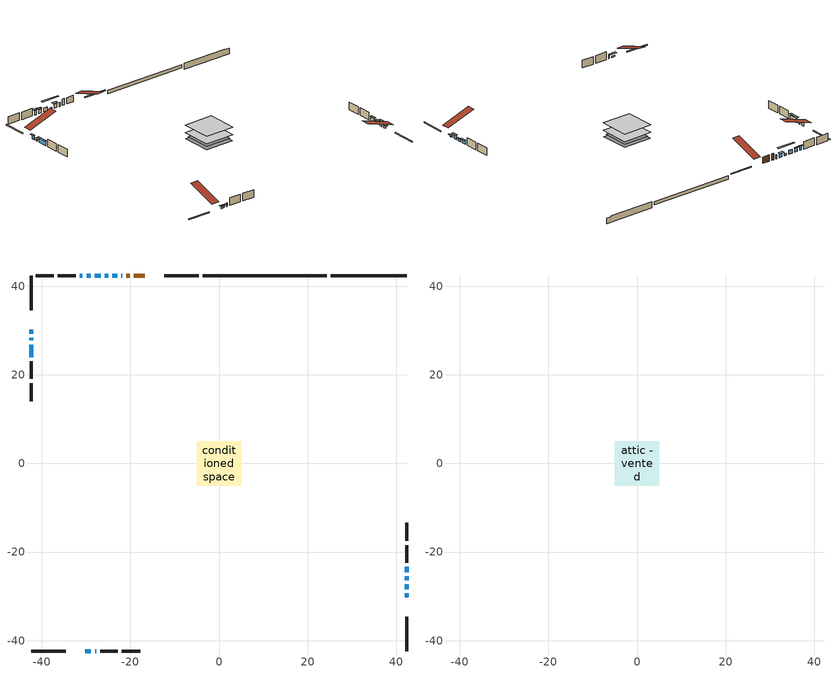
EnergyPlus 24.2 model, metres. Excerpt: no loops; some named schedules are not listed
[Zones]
conditioned space
 floor adiabatic (Floor2 construction): -4.31,-4.31 -4.31,4.31 4.31,4.31 4.31,-4.31 z0.61
 floor adiabatic (AdiabaticFloorConstruction): -5,-5 -5,5 5,5 5,-5 z0.61
 floor foundation (Slab1 construction): -4.84,-4.84 -4.84,4.84 4.84,4.84 4.84,-4.84 z-1.37
 floor foundation (Slab2 construction): -4.31,-4.31 -4.31,4.31 4.31,4.31 4.31,-4.31 z-0.65
 wall outside (RimJoist1 construction): -4.63,42.34 -12.4,42.34 / -42.34,-42.34 -34.57,-42.34 / -42.34,42.34 -42.34,34.57 / 42.34,-42.34 42.34,-34.57 z0.61:0.91
 wall outside (AdiabaticWallConstruction 1): -16.82,42.34 -19.26,42.34 / -20.19,42.34 -20.9,42.34 z0.61:2.64
 wall outside (AdiabaticWallConstruction): -21.82,42.34 -22.08,42.34 / -26.72,42.34 -28.08,42.34 / -28,-42.34 -27.77,-42.34 z0.61:1.83; -23.01,42.34 -24.1,42.34 z0.61:1.93; -30.15,-42.34 -28.93,-42.34 z0.61:1.07; -42.34,30.15 -42.34,29.28 / -29.01,42.34 -29.9,42.34 z0.61:1.88; -42.34,28.36 -42.34,27.8 z0.61:1.12; -42.34,26.87 -42.34,24.02 / 42.34,-28.41 42.34,-27.31 z0.61:2.01; 42.34,-30.15 42.34,-29.33 z0.61:1.17; -25.03,42.34 -25.8,42.34 z0.61:1.22; 42.34,-26.39 42.34,-25.49 z0.61:1.4; 42.34,-24.57 42.34,-23.35 z0.61:1.73; -30.83,42.34 -31.44,42.34 z0.61:1.98
 wall outside (Wall1 construction): -32.37,42.34 -36.37,42.34 / -26.84,-42.34 -22.84,-42.34 / -42.34,23.1 -42.34,19.1 / 42.34,-22.42 42.34,-18.42 z0.61:3.05
 wall outside (Wall2 construction): -37.3,42.34 -41.42,42.34 / -21.91,-42.34 -17.79,-42.34 / -42.34,18.17 -42.34,14.05 / 42.34,-17.49 42.34,-13.37 z0.61:3.05
 wall foundation (FoundationWall1 construction): 25.28,42.34,-1.37 25.28,42.34,0.61 40.64,42.34,0.61 40.64,42.34,0.34 42.34,42.34,0.34 42.34,42.34,-1.37
 wall foundation (FoundationWall2 construction): 24.35,42.34 -3.7,42.34 z-0.65:0.42
 window (WindowConstruction 11): -21.83,42.34 -22.08,42.34 z0.61:1.83
 window (WindowConstruction 5): -23.01,42.34 -24.1,42.34 z0.61:1.93
 window (WindowConstruction 6): -30.15,-42.34 -28.93,-42.34 z0.61:1.07
 window (WindowConstruction 7): -42.34,30.15 -42.34,29.29 z0.61:1.88
 window (WindowConstruction 8): -42.34,28.36 -42.34,27.8 z0.61:1.12
 window (WindowConstruction 9): -42.34,26.87 -42.34,24.03 z0.61:2.01
 window (WindowConstruction 10): 42.34,-30.15 42.34,-29.33 z0.61:1.17
 window (WindowConstruction 14): -25.03,42.34 -25.79,42.34 z0.61:1.22
 window (WindowConstruction 12): -26.72,42.34 -28.08,42.34 z0.61:1.83
 window (WindowConstruction 13): -28,-42.34 -27.77,-42.34 z0.61:1.83
 window (WindowConstruction): 42.34,-28.4 42.34,-27.31 z0.61:2.01
 window (WindowConstruction 1): 42.34,-26.38 42.34,-25.49 z0.61:1.4
 window (WindowConstruction 2): 42.34,-24.57 42.34,-23.35 z0.61:1.73
 window (WindowConstruction 3): -29.01,42.34 -29.9,42.34 z0.61:1.88
 window (WindowConstruction 4): -30.83,42.34 -31.44,42.34 z0.61:1.98
 door (Door): -16.82,42.34 -19.26,42.34 z0.61:2.64
 door (Door 1): -20.19,42.34 -20.9,42.34 z0.61:2.64
 ceiling adiabatic (AdiabaticFloorConstruction): 5,-5 5,5 -5,5 -5,-5 z0.61
attic - vented
 floor to conditioned space (Floor1 construction Reversed): -5,-5 -5,5 5,5 5,-5 z3.05
 roof outside (Roof1 construction): -15.89,42.34,3.05 -15.89,32.61,6.29 -13.33,32.61,6.29 -13.33,42.34,3.05; -31.08,-42.34,3.05 -31.08,-32.61,6.29 -33.64,-32.61,6.29 -33.64,-42.34,3.05; -42.34,31.08,3.05 -32.61,31.08,6.29 -32.61,33.64,6.29 -42.34,33.64,3.05; 42.34,-31.08,3.05 32.61,-31.08,6.29 32.61,-33.64,6.29 42.34,-33.64,3.05
shading: -24.4,42.34 -22.71,42.34 -22.71,42.95 -24.4,42.95 z2.23; -28.32,-42.34 -30.76,-42.34 -30.76,-42.95 -28.32,-42.95 z1.68; -42.34,28.99 -42.34,30.45 -42.95,30.45 -42.95,28.99 z2.18; -42.34,27.5 -42.34,28.66 -42.95,28.66 -42.95,27.5 z1.42; -42.34,23.73 -42.34,27.17 -42.95,27.17 -42.95,23.73 z2.3; 42.34,-29.03 42.34,-30.45 42.95,-30.45 42.95,-29.03 z1.47; -28.53,42.34 -22.29,42.34 -22.29,42.95 -28.53,42.95 z3.96; 42.34,-27.01 42.34,-28.7 42.95,-28.7 42.95,-27.01 z2.3; 42.34,-25.2 42.34,-26.68 42.95,-26.68 42.95,-25.2 z1.7; 42.34,-23.05 42.34,-24.86 42.95,-24.86 42.95,-23.05 z2.03; -30.2,42.34 -28.71,42.34 -28.71,42.95 -30.2,42.95 z2.18; -31.74,42.34 -30.53,42.34 -30.53,42.95 -31.74,42.95 z2.28
[Building]
Building 1: Terrain=Suburbs
[Site:Location]
Comox AP_BC: Latitude {deg}=49.72; Longitude {deg}=-124.9; Time Zone {hr}=-8; Elevation {m}=26; Keep Site Location Information=Yes
[Site:GroundTemperature:Shallow]
7.68431, 6.60511, 6.51868, 7.03082, 9.08677, 11.1331, 12.9072, 14.0311, 14.1265, 13.2125, 11.4836, 9.50004
[Site:WaterMainsTemperature]
Calculation Method=Schedule; Temperature Schedule=mains temperature schedule
[Material] Roughness=Rough; Thermal Absorptance=0.9
Name | Thickness {m} | Conductivity {W/m-K} | Density {kg/m3} | Specific Heat {J/kg-K} | Solar Absorptance | Visible Absorptance
asphalt or fiberglass shingles | 0.00635 | 0.162714 | 1121.4 | 1465.45 | 0.4 | 0.4
ceiling loosefill ins | 0.169333 | 0.0480833 | 16.02 | 1046.75 | 0.7 | 0.7
ceiling stud and cavity | 0.1397 | 0.140918 | 65.682 | 1177.47 | 0.7 | 0.7
concrete 4.0 in. | 0.1016 | 1.803125 | 2242.8 | 837.4 | 0.7 | 0.7
concrete 8.0 in. | 0.2032 | 1.803125 | 2242.8 | 837.4 | 0.7 | 0.7
door material | 0.04445 | 0.188738 | 512.64 | 1214.23 | 0.7 | 0.7
door material 1 | 0.04445 | 0.053851 | 512.64 | 1214.23 | 0.7 | 0.7
exterior vertical ins | 0.00895217 | 0.029427 | 32.04 | 1214.23 | 0.7 | 0.7
exterior vertical ins 1 | 0.00139922 | 0.029427 | 32.04 | 1214.23 | 0.7 | 0.7
floor covering | 0.0127 | 0.0433444 | 54.468 | 1339.84 | 0.6 | 0.6
floor rigid ins; rim joist rigid ins | 0.103632 | 0.029427 | 32.04 | 1214.23 | 0.7 | 0.7
floor rigid ins 1; wall rigid ins | 0.512978 | 0.029427 | 32.04 | 1214.23 | 0.7 | 0.7
floor stud and cavity | 0.1397 | 0.892467 | 92.3553 | 1139.71 | 0.7 | 0.7
floor stud and cavity 1 | 0.1397 | 1.75129 | 37.0049 | 1207.88 | 0.7 | 0.7
furniture material conditioned space 1 | 0.1524 | 0.115458 | 640.8 | 1214.23 | 0.6 | 0.6
gypsum board | 0.00254 | 0.160291 | 801 | 837.4 | 0.6 | 0.6
gypsum board 1 | 0.0127 | 0.160291 | 801 | 837.4 | 0.6 | 0.6
gypsum board 2 | 0.0127 | 0.160291 | 801 | 837.4 | 0.7 | 0.7
osb sheathing 0.5 in. | 0.0127 | 0.115458 | 512.64 | 1214.23 | 0.7 | 0.7
osb sheathing 0.75 in. | 0.01905 | 0.115458 | 512.64 | 1214.23 | 0.7 | 0.7
osb sheathing 2.0 in. | 0.0508 | 0.115458 | 512.64 | 1214.23 | 0.7 | 0.7
rim joist stud and cavity | 0.0508 | 0.10067 | 125.044 | 1163.47 | 0.6 | 0.6
wall stud and cavity | 0.0889 | 0.357519 | 50.32683 | 1063.81 | 0.7 | 0.7
wall stud and cavity 1 | 0.1397 | 0.104668 | 139.0536 | 1170.24 | 0.7 | 0.7
wall stud and cavity 2 | 0.0889 | 0.380278 | 52.3479 | 1209.89 | 0.7 | 0.7
wall stud and cavity 3 | 0.0889 | 0.391764 | 83.0341 | 1211.67 | 0.7 | 0.7
wood siding | 0.00254 | 0.102417 | 544.68 | 1172.36 | 0.4 | 0.4
wood siding 1 | 0.0254 | 0.102417 | 544.68 | 1172.36 | 0.4 | 0.4
wood siding 2; wood siding 3; wood siding 4 | 0.0254 | 0.102417 | 544.68 | 1172.36 | 0.7 | 0.7
[WindowMaterial:SimpleGlazingSystem]
Name | U-Factor {W/m2-K} | Solar Heat Gain Coefficient
WindowMaterial | 4.75703 | 0.67
WindowMaterial 1 | 2.46993 | 0.46
WindowMaterial 10 | 2.57043 | 0.41
WindowMaterial 11 | 4.945538 | 0.62
WindowMaterial 12 | 4.15402 | 0.66
WindowMaterial 13 | 5.30439 | 0.67
WindowMaterial 2 | 2.30697 | 0.52
WindowMaterial 3 | 2.99401 | 0.54
WindowMaterial 4 | 2.41429 | 0.47
WindowMaterial 5 | 2.2871 | 0.53
WindowMaterial 6 | 2.53579 | 0.42
WindowMaterial 7 | 3.82243 | 0.68
WindowMaterial 8 | 5.05796 | 0.63
WindowMaterial 9 | 2.09348 | 0.6
[Construction]
AdiabaticFloorConstruction: floor stud and cavity 1, floor rigid ins 1, osb sheathing 0.75 in., floor covering
AdiabaticWallConstruction: wood siding 3, wall rigid ins, wall stud and cavity 2, gypsum board 1
AdiabaticWallConstruction 1: wood siding 4, wall rigid ins, wall stud and cavity 2, gypsum board 1
Door: door material
Door 1: door material 1
Floor1 construction Reversed: gypsum board 1, ceiling stud and cavity, ceiling loosefill ins
Floor2 construction: floor stud and cavity, floor rigid ins, osb sheathing 0.75 in., floor covering
FoundationWall1 construction; FoundationWall2 construction: concrete 8.0 in., gypsum board 2
furniture construction conditioned space 1: furniture material conditioned space 1
PartitionWallConstruction: gypsum board 1, wall stud and cavity 3, gypsum board 1
RimJoist1 construction: wood siding 2, rim joist rigid ins, osb sheathing 2.0 in., rim joist stud and cavity
Roof1 construction: asphalt or fiberglass shingles
Slab1 construction; Slab2 construction: concrete 4.0 in.
Wall1 construction: wood siding, wall stud and cavity, gypsum board
Wall2 construction: wood siding 1, osb sheathing 0.5 in., wall stud and cavity 1, gypsum board 1
WindowConstruction: WindowMaterial
WindowConstruction 1: WindowMaterial 1
WindowConstruction 10: WindowMaterial 10
WindowConstruction 11: WindowMaterial 11
WindowConstruction 12: WindowMaterial 12
WindowConstruction 13; WindowConstruction 8: WindowMaterial 8
WindowConstruction 14: WindowMaterial 13
WindowConstruction 2: WindowMaterial 2
WindowConstruction 3: WindowMaterial 3
WindowConstruction 4: WindowMaterial 4
WindowConstruction 5: WindowMaterial 5
WindowConstruction 6: WindowMaterial 6
WindowConstruction 7: WindowMaterial 7
WindowConstruction 9: WindowMaterial 9
[Zone] Multiplier=1; Part of Total Floor Area=Yes
Name | Volume {m3}
attic - vented | 52.673
conditioned space | 431
[Space]
Name | Zone | Volume {m3}
attic - vented 1 | attic - vented | 52.673
conditioned space 1 | conditioned space | 431
[ZoneInfiltration:EffectiveLeakageArea]
infil attic - vented 1: Zone or Space=attic - vented 1; Schedule=Always On Discrete; Effective Air Leakage Area {cm2}=4284; Stack Coefficient=0.000225723; Wind Coefficient=1.0151e-05
[ZoneMixing]
whole house fan mix: Zone or Space=attic - vented; Schedule=Always On Continuous; Design Flow Rate Calculation Method=Flow/Zone; Design Flow Rate {m3/s}=0; Source Zone or Space=conditioned space
[SurfaceProperty:ExposedFoundationPerimeter] Exposed Perimeter Calculation Method=TotalExposedPerimeter
Name | Total Exposed Perimeter {m}
Slab1 | 17.069
Slab2 | 28.042
[InternalMass] Zone or ZoneList=conditioned space; Space or SpaceList=conditioned space 1
Name | Construction | Surface Area {m2}
furniture mass conditioned space 1 | furniture construction conditioned space 1 | 136.908
partition wall mass | PartitionWallConstruction | 267.96
[Lights]
interior lighting: Zone or ZoneList or Space or SpaceList=conditioned space 1; Schedule=interior lighting schedule; Design Level Calculation Method=LightingLevel; Lighting Level {W}=343.2; Return Air Fraction=0; Fraction Radiant=0.6; Fraction Visible=0.2; Fraction Replaceable=1
[People]
occupants: Zone or ZoneList or Space or SpaceList=conditioned space 1; Number of People Schedule=occupants schedule; Number of People Calculation Method=People; Number of People=3; Fraction Radiant=0.314171; Sensible Heat Fraction=0.56303; Activity Level Schedule=occupants activity schedule; Carbon Dioxide Generation Rate {m3/s-W}=0; Enable ASHRAE 55 Comfort Warnings=No; Mean Radiant Temperature Calculation Type=EnclosureAveraged
[ElectricEquipment] Zone or ZoneList or Space or SpaceList=conditioned space 1; Design Level Calculation Method=EquipmentLevel
Name | Schedule | Design Level {W} | Fraction Latent | Fraction Radiant | Fraction Lost
clothes dryer | clothes dryer schedule | 140.772 | 0.015 | 0.081 | 0.85
clothes washer | clothes washer schedule | 32.1985 | 0.03 | 0.162 | 0.7
cooking range | cooking range schedule | 215.147 | 0.08 | 0.432 | 0.2
dishwasher | dishwasher schedule | 66.8632 | 0.3 | 0.18 | 0.4
fridge | fridge schedule | 72.9452 | 0 | 0.6 | 0
mech vent bath fan 0 | mech vent bath fan 0 schedule | 50.2 | 0 | 0 | 1
mech vent house fan | mech vent house fan schedule | 0 | 0 | 0 | 1
mech vent house fan cfis | mech vent house fan cfis schedule | 0 | 0 | 0 | 0
misc plug loads | misc plug loads schedule | 494.7 | 0.045 | 0.513 | 0.1
whole house fan | Always On Discrete | 0 | 0 | 0 | 1
[OtherEquipment] Zone or ZoneList or Space or SpaceList=conditioned space 1; Design Level Calculation Method=EquipmentLevel
Name | Fuel Type | Schedule | Design Level {W} | Fraction Latent | Fraction Radiant | Fraction Lost
clothes dryer 1 | Electricity | clothes dryer schedule | 0 | 0.015 | 0.081 | 0.85
cooking range 1 | Electricity | cooking range schedule | 0 | 0.08 | 0.432 | 0.2
general water use latent | None | general water use schedule | 62.594 | 1 | 0 | 0
general water use sensible | None | general water use schedule | -61.6891 | 0 | 0.6 | 0
mech vent house fan latent load | None | Always On Discrete | 0 | 1 | 0 | 0
mech vent house fan sensible load | None | Always On Discrete | 0 | 0 | 0 | 0
water heater energy adjustment1 | NaturalGas | Always On Discrete | 0.01 | 0 | 0 | 1
[ZoneInfiltration:DesignFlowRate] Zone or ZoneList or Space or SpaceList=conditioned space 1; Schedule=Always On Discrete; Design Flow Rate Calculation Method=Flow/Zone; Design Flow Rate {m3/s}=0
infil flow; natural vent flow; whole house fan flow
[Foundation:Kiva] Initial Indoor Air Temperature {C}=18; Wall Depth Below Slab {m}=0.2032; Custom Block X Position 1 {m}=0.2159; Custom Block Z Position 1 {m}=0
Name | Wall Height Above Grade {m} | Custom Block Material Name 1 | Custom Block Depth 1 {m}
Foundation Kiva 1 | 0.609996 | exterior vertical ins | 1.98001
Foundation Kiva 2 | 0.420014 | exterior vertical ins 1 | 1.07
[Foundation:Kiva:Settings]
Soil Conductivity {W/m-K}=0.849921; Soil Density {kg/m3}=1842.3; Soil Specific Heat {J/kg-K}=418.7; Ground Solar Absorptivity=0.9; Ground Thermal Absorptivity=0.9; Ground Surface Roughness {m}=0.03; Far-Field Width {m}=40; Deep-Ground Boundary Condition=ZeroFlux; Deep-Ground Depth {m}=40; Minimum Cell Dimension {m}=0.2; Maximum Cell Growth Coefficient=3; Simulation Timestep=Timestep
[Exterior:Lights]
exterior lighting: Schedule=exterior lighting schedule; Design Level {W}=75.6
[Schedule:Constant]
Name | Hourly Value
Always On Continuous; mech vent house fan schedule; mech vent house fan cfis schedule; Always On Discrete | 1
occupants activity schedule | 117.228
fridge schedule | 0
[Schedule:Week:Daily]
interior lighting schedule Week Rule - Jan1-Jan27: interior lighting schedule day, interior lighting schedule day, interior lighting schedule day, interior lighting schedule day, interior lighting schedule day, interior lighting schedule day, interior lighting schedule day, interior lighting schedule default day, interior lighting schedule default day, interior lighting schedule default day, interior lighting schedule default day, interior lighting schedule default day
interior lighting schedule Week Rule - Jan28-Feb3: interior lighting schedule day, interior lighting schedule day, interior lighting schedule day, interior lighting schedule day, interior lighting schedule day 1, interior lighting schedule day 1, interior lighting schedule day 1, interior lighting schedule default day, interior lighting schedule default day, interior lighting schedule default day, interior lighting schedule default day, interior lighting schedule default day
interior lighting schedule Week Rule - Feb4-Feb24: interior lighting schedule day 1, interior lighting schedule day 1, interior lighting schedule day 1, interior lighting schedule day 1, interior lighting schedule day 1, interior lighting schedule day 1, interior lighting schedule day 1, interior lighting schedule default day, interior lighting schedule default day, interior lighting schedule default day, interior lighting schedule default day, interior lighting schedule default day
interior lighting schedule Week Rule - Feb25-Mar3: interior lighting schedule day 1, interior lighting schedule day 1, interior lighting schedule day 1, interior lighting schedule day 1, interior lighting schedule day 2, interior lighting schedule day 2, interior lighting schedule day 2, interior lighting schedule default day, interior lighting schedule default day, interior lighting schedule default day, interior lighting schedule default day, interior lighting schedule default day
interior lighting schedule Week Rule - Mar4-Mar31: interior lighting schedule day 2, interior lighting schedule day 2, interior lighting schedule day 2, interior lighting schedule day 2, interior lighting schedule day 2, interior lighting schedule day 2, interior lighting schedule day 2, interior lighting schedule default day, interior lighting schedule default day, interior lighting schedule default day, interior lighting schedule default day, interior lighting schedule default day
interior lighting schedule Week Rule - Apr1-Apr28: interior lighting schedule day 3, interior lighting schedule day 3, interior lighting schedule day 3, interior lighting schedule day 3, interior lighting schedule day 3, interior lighting schedule day 3, interior lighting schedule day 3, interior lighting schedule default day, interior lighting schedule default day, interior lighting schedule default day, interior lighting schedule default day, interior lighting schedule default day
interior lighting schedule Week Rule - Apr29-May5: interior lighting schedule day 3, interior lighting schedule day 3, interior lighting schedule day 4, interior lighting schedule day 4, interior lighting schedule day 4, interior lighting schedule day 4, interior lighting schedule day 4, interior lighting schedule default day, interior lighting schedule default day, interior lighting schedule default day, interior lighting schedule default day, interior lighting schedule default day
interior lighting schedule Week Rule - May6-May26: interior lighting schedule day 4, interior lighting schedule day 4, interior lighting schedule day 4, interior lighting schedule day 4, interior lighting schedule day 4, interior lighting schedule day 4, interior lighting schedule day 4, interior lighting schedule default day, interior lighting schedule default day, interior lighting schedule default day, interior lighting schedule default day, interior lighting schedule default day
interior lighting schedule Week Rule - May27-Jun2: interior lighting schedule day 4, interior lighting schedule day 4, interior lighting schedule day 4, interior lighting schedule day 4, interior lighting schedule day 4, interior lighting schedule day 5, interior lighting schedule day 5, interior lighting schedule default day, interior lighting schedule default day, interior lighting schedule default day, interior lighting schedule default day, interior lighting schedule default day
interior lighting schedule Week Rule - Jun3-Jun30: interior lighting schedule day 5, interior lighting schedule day 5, interior lighting schedule day 5, interior lighting schedule day 5, interior lighting schedule day 5, interior lighting schedule day 5, interior lighting schedule day 5, interior lighting schedule default day, interior lighting schedule default day, interior lighting schedule default day, interior lighting schedule default day, interior lighting schedule default day
interior lighting schedule Week Rule - Jul1-Jul28: interior lighting schedule day 6, interior lighting schedule day 6, interior lighting schedule day 6, interior lighting schedule day 6, interior lighting schedule day 6, interior lighting schedule day 6, interior lighting schedule day 6, interior lighting schedule default day, interior lighting schedule default day, interior lighting schedule default day, interior lighting schedule default day, interior lighting schedule default day
interior lighting schedule Week Rule - Jul29-Aug4: interior lighting schedule day 6, interior lighting schedule day 6, interior lighting schedule day 6, interior lighting schedule day 7, interior lighting schedule day 7, interior lighting schedule day 7, interior lighting schedule day 7, interior lighting schedule default day, interior lighting schedule default day, interior lighting schedule default day, interior lighting schedule default day, interior lighting schedule default day
interior lighting schedule Week Rule - Aug5-Aug25: interior lighting schedule day 7, interior lighting schedule day 7, interior lighting schedule day 7, interior lighting schedule day 7, interior lighting schedule day 7, interior lighting schedule day 7, interior lighting schedule day 7, interior lighting schedule default day, interior lighting schedule default day, interior lighting schedule default day, interior lighting schedule default day, interior lighting schedule default day
interior lighting schedule Week Rule - Aug26-Sep1: interior lighting schedule day 7, interior lighting schedule day 7, interior lighting schedule day 7, interior lighting schedule day 7, interior lighting schedule day 7, interior lighting schedule day 7, interior lighting schedule day 8, interior lighting schedule default day, interior lighting schedule default day, interior lighting schedule default day, interior lighting schedule default day, interior lighting schedule default day
interior lighting schedule Week Rule - Sep2-Sep29: interior lighting schedule day 8, interior lighting schedule day 8, interior lighting schedule day 8, interior lighting schedule day 8, interior lighting schedule day 8, interior lighting schedule day 8, interior lighting schedule day 8, interior lighting schedule default day, interior lighting schedule default day, interior lighting schedule default day, interior lighting schedule default day, interior lighting schedule default day
interior lighting schedule Week Rule - Sep30-Oct6: interior lighting schedule day 8, interior lighting schedule day 9, interior lighting schedule day 9, interior lighting schedule day 9, interior lighting schedule day 9, interior lighting schedule day 9, interior lighting schedule day 9, interior lighting schedule default day, interior lighting schedule default day, interior lighting schedule default day, interior lighting schedule default day, interior lighting schedule default day
interior lighting schedule Week Rule - Oct7-Oct27: interior lighting schedule day 9, interior lighting schedule day 9, interior lighting schedule day 9, interior lighting schedule day 9, interior lighting schedule day 9, interior lighting schedule day 9, interior lighting schedule day 9, interior lighting schedule default day, interior lighting schedule default day, interior lighting schedule default day, interior lighting schedule default day, interior lighting schedule default day
interior lighting schedule Week Rule - Oct28-Nov3: interior lighting schedule day 9, interior lighting schedule day 9, interior lighting schedule day 9, interior lighting schedule day 9, interior lighting schedule day 10, interior lighting schedule day 10, interior lighting schedule day 10, interior lighting schedule default day, interior lighting schedule default day, interior lighting schedule default day, interior lighting schedule default day, interior lighting schedule default day
interior lighting schedule Week Rule - Nov4-Nov24: interior lighting schedule day 10, interior lighting schedule day 10, interior lighting schedule day 10, interior lighting schedule day 10, interior lighting schedule day 10, interior lighting schedule day 10, interior lighting schedule day 10, interior lighting schedule default day, interior lighting schedule default day, interior lighting schedule default day, interior lighting schedule default day, interior lighting schedule default day
interior lighting schedule Week Rule - Nov25-Dec1: interior lighting schedule day 10, interior lighting schedule day 10, interior lighting schedule day 10, interior lighting schedule day 10, interior lighting schedule day 10, interior lighting schedule day 10, interior lighting schedule day 11, interior lighting schedule default day, interior lighting schedule default day, interior lighting schedule default day, interior lighting schedule default day, interior lighting schedule default day
interior lighting schedule Week Rule - Dec2-Dec31: interior lighting schedule day 11, interior lighting schedule day 11, interior lighting schedule day 11, interior lighting schedule day 11, interior lighting schedule day 11, interior lighting schedule day 11, interior lighting schedule day 11, interior lighting schedule default day, interior lighting schedule default day, interior lighting schedule default day, interior lighting schedule default day, interior lighting schedule default day
occupants schedule Week Rule - Jan1-Dec31: occupants schedule day, occupants schedule day, occupants schedule day, occupants schedule day, occupants schedule day, occupants schedule day, occupants schedule day, occupants schedule default day, occupants schedule default day, occupants schedule default day, occupants schedule default day, occupants schedule default day
clothes dryer schedule Week Rule - Jan1-Dec31: clothes dryer schedule day, clothes dryer schedule day, clothes dryer schedule day, clothes dryer schedule day, clothes dryer schedule day, clothes dryer schedule day, clothes dryer schedule day, clothes dryer schedule default day, clothes dryer schedule default day, clothes dryer schedule default day, clothes dryer schedule default day, clothes dryer schedule default day
clothes washer schedule Week Rule - Jan1-Dec31: clothes washer schedule day, clothes washer schedule day, clothes washer schedule day, clothes washer schedule day, clothes washer schedule day, clothes washer schedule day, clothes washer schedule day, clothes washer schedule default day, clothes washer schedule default day, clothes washer schedule default day, clothes washer schedule default day, clothes washer schedule default day
cooking range schedule Week Rule - Jan1-Dec31: cooking range schedule day, cooking range schedule day, cooking range schedule day, cooking range schedule day, cooking range schedule day, cooking range schedule day, cooking range schedule day, cooking range schedule default day, cooking range schedule default day, cooking range schedule default day, cooking range schedule default day, cooking range schedule default day
dishwasher schedule Week Rule - Jan1-Dec31: dishwasher schedule day, dishwasher schedule day, dishwasher schedule day, dishwasher schedule day, dishwasher schedule day, dishwasher schedule day, dishwasher schedule day, dishwasher schedule default day, dishwasher schedule default day, dishwasher schedule default day, dishwasher schedule default day, dishwasher schedule default day
mech vent bath fan 0 schedule Week Rule - Jan1-Dec31: mech vent bath fan 0 schedule day, mech vent bath fan 0 schedule day, mech vent bath fan 0 schedule day, mech vent bath fan 0 schedule day, mech vent bath fan 0 schedule day, mech vent bath fan 0 schedule day, mech vent bath fan 0 schedule day, mech vent bath fan 0 schedule default day, mech vent bath fan 0 schedule default day, mech vent bath fan 0 schedule default day, mech vent bath fan 0 schedule default day, mech vent bath fan 0 schedule default day
misc plug loads schedule Week Rule - Jan1-Dec31: misc plug loads schedule day, misc plug loads schedule day, misc plug loads schedule day, misc plug loads schedule day, misc plug loads schedule day, misc plug loads schedule day, misc plug loads schedule day, misc plug loads schedule default day, misc plug loads schedule default day, misc plug loads schedule default day, misc plug loads schedule default day, misc plug loads schedule default day
general water use schedule Week Rule - Jan1-Dec31: general water use schedule day, general water use schedule day, general water use schedule day, general water use schedule day, general water use schedule day, general water use schedule day, general water use schedule day, general water use schedule default day, general water use schedule default day, general water use schedule default day, general water use schedule default day, general water use schedule default day
exterior lighting schedule Week Rule - Jan1-Jan27: exterior lighting schedule day, exterior lighting schedule day, exterior lighting schedule day, exterior lighting schedule day, exterior lighting schedule day, exterior lighting schedule day, exterior lighting schedule day, exterior lighting schedule default day, exterior lighting schedule default day, exterior lighting schedule default day, exterior lighting schedule default day, exterior lighting schedule default day
exterior lighting schedule Week Rule - Jan28-Feb3: exterior lighting schedule day, exterior lighting schedule day, exterior lighting schedule day, exterior lighting schedule day, exterior lighting schedule day 1, exterior lighting schedule day 1, exterior lighting schedule day 1, exterior lighting schedule default day, exterior lighting schedule default day, exterior lighting schedule default day, exterior lighting schedule default day, exterior lighting schedule default day
exterior lighting schedule Week Rule - Feb4-Feb24: exterior lighting schedule day 1, exterior lighting schedule day 1, exterior lighting schedule day 1, exterior lighting schedule day 1, exterior lighting schedule day 1, exterior lighting schedule day 1, exterior lighting schedule day 1, exterior lighting schedule default day, exterior lighting schedule default day, exterior lighting schedule default day, exterior lighting schedule default day, exterior lighting schedule default day
exterior lighting schedule Week Rule - Feb25-Mar3: exterior lighting schedule day 1, exterior lighting schedule day 1, exterior lighting schedule day 1, exterior lighting schedule day 1, exterior lighting schedule day 2, exterior lighting schedule day 2, exterior lighting schedule day 2, exterior lighting schedule default day, exterior lighting schedule default day, exterior lighting schedule default day, exterior lighting schedule default day, exterior lighting schedule default day
exterior lighting schedule Week Rule - Mar4-Mar31: exterior lighting schedule day 2, exterior lighting schedule day 2, exterior lighting schedule day 2, exterior lighting schedule day 2, exterior lighting schedule day 2, exterior lighting schedule day 2, exterior lighting schedule day 2, exterior lighting schedule default day, exterior lighting schedule default day, exterior lighting schedule default day, exterior lighting schedule default day, exterior lighting schedule default day
exterior lighting schedule Week Rule - Apr1-Apr28: exterior lighting schedule day 3, exterior lighting schedule day 3, exterior lighting schedule day 3, exterior lighting schedule day 3, exterior lighting schedule day 3, exterior lighting schedule day 3, exterior lighting schedule day 3, exterior lighting schedule default day, exterior lighting schedule default day, exterior lighting schedule default day, exterior lighting schedule default day, exterior lighting schedule default day
exterior lighting schedule Week Rule - Apr29-May5: exterior lighting schedule day 3, exterior lighting schedule day 3, exterior lighting schedule day 4, exterior lighting schedule day 4, exterior lighting schedule day 4, exterior lighting schedule day 4, exterior lighting schedule day 4, exterior lighting schedule default day, exterior lighting schedule default day, exterior lighting schedule default day, exterior lighting schedule default day, exterior lighting schedule default day
exterior lighting schedule Week Rule - May6-May26: exterior lighting schedule day 4, exterior lighting schedule day 4, exterior lighting schedule day 4, exterior lighting schedule day 4, exterior lighting schedule day 4, exterior lighting schedule day 4, exterior lighting schedule day 4, exterior lighting schedule default day, exterior lighting schedule default day, exterior lighting schedule default day, exterior lighting schedule default day, exterior lighting schedule default day
exterior lighting schedule Week Rule - May27-Jun2: exterior lighting schedule day 4, exterior lighting schedule day 4, exterior lighting schedule day 4, exterior lighting schedule day 4, exterior lighting schedule day 4, exterior lighting schedule day 5, exterior lighting schedule day 5, exterior lighting schedule default day, exterior lighting schedule default day, exterior lighting schedule default day, exterior lighting schedule default day, exterior lighting schedule default day
exterior lighting schedule Week Rule - Jun3-Jun30: exterior lighting schedule day 5, exterior lighting schedule day 5, exterior lighting schedule day 5, exterior lighting schedule day 5, exterior lighting schedule day 5, exterior lighting schedule day 5, exterior lighting schedule day 5, exterior lighting schedule default day, exterior lighting schedule default day, exterior lighting schedule default day, exterior lighting schedule default day, exterior lighting schedule default day
exterior lighting schedule Week Rule - Jul1-Jul28: exterior lighting schedule day 6, exterior lighting schedule day 6, exterior lighting schedule day 6, exterior lighting schedule day 6, exterior lighting schedule day 6, exterior lighting schedule day 6, exterior lighting schedule day 6, exterior lighting schedule default day, exterior lighting schedule default day, exterior lighting schedule default day, exterior lighting schedule default day, exterior lighting schedule default day
exterior lighting schedule Week Rule - Jul29-Aug4: exterior lighting schedule day 6, exterior lighting schedule day 6, exterior lighting schedule day 6, exterior lighting schedule day 7, exterior lighting schedule day 7, exterior lighting schedule day 7, exterior lighting schedule day 7, exterior lighting schedule default day, exterior lighting schedule default day, exterior lighting schedule default day, exterior lighting schedule default day, exterior lighting schedule default day
exterior lighting schedule Week Rule - Aug5-Aug25: exterior lighting schedule day 7, exterior lighting schedule day 7, exterior lighting schedule day 7, exterior lighting schedule day 7, exterior lighting schedule day 7, exterior lighting schedule day 7, exterior lighting schedule day 7, exterior lighting schedule default day, exterior lighting schedule default day, exterior lighting schedule default day, exterior lighting schedule default day, exterior lighting schedule default day
exterior lighting schedule Week Rule - Aug26-Sep1: exterior lighting schedule day 7, exterior lighting schedule day 7, exterior lighting schedule day 7, exterior lighting schedule day 7, exterior lighting schedule day 7, exterior lighting schedule day 7, exterior lighting schedule day 8, exterior lighting schedule default day, exterior lighting schedule default day, exterior lighting schedule default day, exterior lighting schedule default day, exterior lighting schedule default day
exterior lighting schedule Week Rule - Sep2-Sep29: exterior lighting schedule day 8, exterior lighting schedule day 8, exterior lighting schedule day 8, exterior lighting schedule day 8, exterior lighting schedule day 8, exterior lighting schedule day 8, exterior lighting schedule day 8, exterior lighting schedule default day, exterior lighting schedule default day, exterior lighting schedule default day, exterior lighting schedule default day, exterior lighting schedule default day
[Schedule:Year]
interior lighting schedule: interior lighting schedule Week Rule - Jan1-Jan27, 1, 1, 1, 27, interior lighting schedule Week Rule - Jan28-Feb3, 1, 28, 2, 3, interior lighting schedule Week Rule - Feb4-Feb24, 2, 4, 2, 24, interior lighting schedule Week Rule - Feb25-Mar3, 2, 25, 3, 3, interior lighting schedule Week Rule - Mar4-Mar31, 3, 4, 3, 31, interior lighting schedule Week Rule - Apr1-Apr28, 4, 1, 4, 28, interior lighting schedule Week Rule - Apr29-May5, 4, 29, 5, 5, interior lighting schedule Week Rule - May6-May26, 5, 6, 5, 26, interior lighting schedule Week Rule - May27-Jun2, 5, 27, 6, 2, interior lighting schedule Week Rule - Jun3-Jun30, 6, 3, 6, 30, interior lighting schedule Week Rule - Jul1-Jul28, 7, 1, 7, 28, interior lighting schedule Week Rule - Jul29-Aug4, 7, 29, 8, 4, interior lighting schedule Week Rule - Aug5-Aug25, 8, 5, 8, 25, interior lighting schedule Week Rule - Aug26-Sep1, 8, 26, 9, 1, interior lighting schedule Week Rule - Sep2-Sep29, 9, 2, 9, 29, interior lighting schedule Week Rule - Sep30-Oct6, 9, 30, 10, 6, interior lighting schedule Week Rule - Oct7-Oct27, 10, 7, 10, 27, interior lighting schedule Week Rule - Oct28-Nov3, 10, 28, 11, 3, interior lighting schedule Week Rule - Nov4-Nov24, 11, 4, 11, 24, interior lighting schedule Week Rule - Nov25-Dec1, 11, 25, 12, 1, interior lighting schedule Week Rule - Dec2-Dec31, 12, 2, 12, 31
occupants schedule: occupants schedule Week Rule - Jan1-Dec31, 1, 1, 12, 31
clothes dryer schedule: clothes dryer schedule Week Rule - Jan1-Dec31, 1, 1, 12, 31
clothes washer schedule: clothes washer schedule Week Rule - Jan1-Dec31, 1, 1, 12, 31
cooking range schedule: cooking range schedule Week Rule - Jan1-Dec31, 1, 1, 12, 31
dishwasher schedule: dishwasher schedule Week Rule - Jan1-Dec31, 1, 1, 12, 31
mech vent bath fan 0 schedule: mech vent bath fan 0 schedule Week Rule - Jan1-Dec31, 1, 1, 12, 31
misc plug loads schedule: misc plug loads schedule Week Rule - Jan1-Dec31, 1, 1, 12, 31
general water use schedule: general water use schedule Week Rule - Jan1-Dec31, 1, 1, 12, 31
exterior lighting schedule: exterior lighting schedule Week Rule - Jan1-Jan27, 1, 1, 1, 27, exterior lighting schedule Week Rule - Jan28-Feb3, 1, 28, 2, 3, exterior lighting schedule Week Rule - Feb4-Feb24, 2, 4, 2, 24, exterior lighting schedule Week Rule - Feb25-Mar3, 2, 25, 3, 3, exterior lighting schedule Week Rule - Mar4-Mar31, 3, 4, 3, 31, exterior lighting schedule Week Rule - Apr1-Apr28, 4, 1, 4, 28, exterior lighting schedule Week Rule - Apr29-May5, 4, 29, 5, 5, exterior lighting schedule Week Rule - May6-May26, 5, 6, 5, 26, exterior lighting schedule Week Rule - May27-Jun2, 5, 27, 6, 2, exterior lighting schedule Week Rule - Jun3-Jun30, 6, 3, 6, 30, exterior lighting schedule Week Rule - Jul1-Jul28, 7, 1, 7, 28, exterior lighting schedule Week Rule - Jul29-Aug4, 7, 29, 8, 4, exterior lighting schedule Week Rule - Aug5-Aug25, 8, 5, 8, 25, exterior lighting schedule Week Rule - Aug26-Sep1, 8, 26, 9, 1, exterior lighting schedule Week Rule - Sep2-Sep29, 9, 2, 9, 29, exterior lighting schedule Week Rule - Sep30-Oct6, 9, 30, 10, 6, exterior lighting schedule Week Rule - Oct7-Oct27, 10, 7, 10, 27, exterior lighting schedule Week Rule - Oct28-Nov3, 10, 28, 11, 3, exterior lighting schedule Week Rule - Nov4-Nov24, 11, 4, 11, 24, exterior lighting schedule Week Rule - Nov25-Dec1, 11, 25, 12, 1, exterior lighting schedule Week Rule - Dec2-Dec31, 12, 2, 12, 31
[Schedule:Compact]
mains temperature schedule: Through: 01/01, For: AllDays, Until: 24:00, 11.0622, Through: 01/02, For: AllDays, Until: 24:00, 11.025, Through: 01/03, For: AllDays, Until: 24:00, 10.9883, Through: 01/04, For: AllDays, Until: 24:00, 10.9522, Through: 01/05, For: AllDays, Until: 24:00, 10.9172, Through: 01/06, For: AllDays, Until: 24:00, 10.8828, Through: 01/07, For: AllDays, Until: 24:00, 10.8494, Through: 01/08, For: AllDays, Until: 24:00, 10.8167, Through: 01/09, For: AllDays, Until: 24:00, 10.7844, Through: 01/10, For: AllDays, Until: 24:00, 10.7533, Through: 01/11, For: AllDays, Until: 24:00, 10.7228, Through: 01/12, For: AllDays, Until: 24:00, 10.6933, Through: 01/13, For: AllDays, Until: 24:00, 10.6644, Through: 01/14, For: AllDays, Until: 24:00, 10.6367, Through: 01/15, For: AllDays, Until: 24:00, 10.6094, Through: 01/16, For: AllDays, Until: 24:00, 10.5833, Through: 01/17, For: AllDays, Until: 24:00, 10.5578, Through: 01/18, For: AllDays, Until: 24:00, 10.5333, Through: 01/19, For: AllDays, Until: 24:00, 10.51, Through: 01/20, For: AllDays, Until: 24:00, 10.4872, Through: 01/21, For: AllDays, Until: 24:00, 10.465, Through: 01/22, For: AllDays, Until: 24:00, 10.4439, Through: 01/23, For: AllDays, Until: 24:00, 10.4239, Through: 01/24, For: AllDays, Until: 24:00, 10.405, Through: 01/25, For: AllDays, Until: 24:00, 10.3867, Through: 01/26, For: AllDays, Until: 24:00, 10.3694, Through: 01/27, For: AllDays, Until: 24:00, 10.3528, Through: 01/28, For: AllDays, Until: 24:00, 10.3372, Through: 01/29, For: AllDays, Until: 24:00, 10.3228, Through: 01/30, For: AllDays, Until: 24:00, 10.3094, Through: 01/31, For: AllDays, Until: 24:00, 10.2967, Through: 02/01, For: AllDays, Until: 24:00, 10.285, Through: 02/02, For: AllDays, Until: 24:00, 10.2739, Through: 02/03, For: AllDays, Until: 24:00, 10.2644, Through: 02/04, For: AllDays, Until: 24:00, 10.2556, Through: 02/05, For: AllDays, Until: 24:00, 10.2472, Through: 02/06, For: AllDays, Until: 24:00, 10.2406, Through: 02/07, For: AllDays, Until: 24:00, 10.2344, Through: 02/08, For: AllDays, Until: 24:00, 10.2294, Through: 02/09, For: AllDays, Until: 24:00, 10.225, Through: 02/10, For: AllDays, Until: 24:00, 10.2222, Through: 02/11, For: AllDays, Until: 24:00, 10.22, Through: 02/12, For: AllDays, Until: 24:00, 10.2189, Through: 02/13, For: AllDays, Until: 24:00, 10.2183, Through: 02/14, For: AllDays, Until: 24:00, 10.2194, Through: 02/15, For: AllDays, Until: 24:00, 10.2211, Through: 02/16, For: AllDays, Until: 24:00, 10.2239, Through: 02/17, For: AllDays, Until: 24:00, 10.2272, Through: 02/18, For: AllDays, Until: 24:00, 10.2322, Through: 02/19, For: AllDays, Until: 24:00, 10.2378, Through: 02/20, For: AllDays, Until: 24:00, 10.2439, Through: 02/21, For: AllDays, Until: 24:00, 10.2517, Through: 02/22, For: AllDays, Until: 24:00, 10.26, Through: 02/23, For: AllDays, Until: 24:00, 10.2694, Through: 02/24, For: AllDays, Until: 24:00, 10.28, Through: 02/25, For: AllDays, Until: 24:00, 10.2911, Through: 02/26, For: AllDays, Until: 24:00, 10.3033, Through: 02/27, For: AllDays, Until: 24:00, 10.3167, Through: 02/28, For: AllDays, Until: 24:00, 10.3306, Through: 03/01, For: AllDays, Until: 24:00, 10.3456, Through: 03/02, For: AllDays, Until: 24:00, 10.3617, Through: 03/03, For: AllDays, Until: 24:00, 10.3783, Through: 03/04, For: AllDays, Until: 24:00, 10.3961, Through: 03/05, For: AllDays, Until: 24:00, 10.415, Through: 03/06, For: AllDays, Until: 24:00, 10.435, Through: 03/07, For: AllDays, Until: 24:00, 10.4556, Through: 03/08, For: AllDays, Until: 24:00, 10.4767, Through: 03/09, For: AllDays, Until: 24:00, 10.4989, Through: 03/10, For: AllDays, Until: 24:00, 10.5222, Through: 03/11, For: AllDays, Until: 24:00, 10.5467, Through: 03/12, For: AllDays, Until: 24:00, 10.5717, Through: 03/13, For: AllDays, Until: 24:00, 10.5972, Through: 03/14, For: AllDays, Until: 24:00, 10.6239, Through: 03/15, For: AllDays, Until: 24:00, 10.6517, Through: 03/16, For: AllDays, Until: 24:00, 10.68, Through: 03/17, For: AllDays, Until: 24:00, 10.7089, Through: 03/18, For: AllDays, Until: 24:00, 10.7389, Through: 03/19, For: AllDays, Until: 24:00, 10.77, Through: 03/20, For: AllDays, Until: 24:00, 10.8017, Through: 03/21, For: AllDays, Until: 24:00, 10.8339, Through: 03/22, For: AllDays, Until: 24:00, 10.8672, Through: 03/23, For: AllDays, Until: 24:00, 10.9011, Through: 03/24, For: AllDays, Until: 24:00, 10.9361, Through: 03/25, For: AllDays, Until: 24:00, 10.9717, Through: 03/26, For: AllDays, Until: 24:00, 11.0078, Through: 03/27, For: AllDays, Until: 24:00, 11.045, Through: 03/28, For: AllDays, Until: 24:00, 11.0822, Through: 03/29, For: AllDays, Until: 24:00, 11.1211, Through: 03/30, For: AllDays, Until: 24:00, 11.16, Through: 03/31, For: AllDays, Until: 24:00, 11.2, Through: 04/01, For: AllDays, Until: 24:00, 11.2406, Through: 04/02, For: AllDays, Until: 24:00, 11.2817, Through: 04/03, For: AllDays, Until: 24:00, 11.3233, Through: 04/04, For: AllDays, Until: 24:00, 11.3656, Through: 04/05, For: AllDays, Until: 24:00, 11.4089, Through: 04/06, For: AllDays, Until: 24:00, 11.4522, Through: 04/07, For: AllDays, Until: 24:00, 11.4967, Through: 04/08, For: AllDays, Until: 24:00, 11.5417, Through: 04/09, For: AllDays, Until: 24:00, 11.5872, Through: 04/10, For: AllDays, Until: 24:00, 11.6333, Through: 04/11, For: AllDays, Until: 24:00, 11.6794, Through: 04/12, For: AllDays, Until: 24:00, 11.7267, Through: 04/13, For: AllDays, Until: 24:00, 11.7744, Through: 04/14, For: AllDays, Until: 24:00, 11.8222, Through: 04/15, For: AllDays, Until: 24:00, 11.8711, Through: 04/16, For: AllDays, Until: 24:00, 11.92, Through: 04/17, For: AllDays, Until: 24:00, 11.97, Through: 04/18, For: AllDays, Until: 24:00, 12.02, Through: 04/19, For: AllDays, Until: 24:00, 12.07, Through: 04/20, For: AllDays, Until: 24:00, 12.1211, Through: 04/21, For: AllDays, Until: 24:00, 12.1722, Through: 04/22, For: AllDays, Until: 24:00, 12.2239, Through: 04/23, For: AllDays, Until: 24:00, 12.2761, Through: 04/24, For: AllDays, Until: 24:00, 12.3283, Through: 04/25, For: AllDays, Until: 24:00, 12.3811, Through: 04/26, For: AllDays, Until: 24:00, 12.4339, Through: 04/27, For: AllDays, Until: 24:00, 12.4872, Through: 04/28, For: AllDays, Until: 24:00, 12.5411, Through: 04/29, For: AllDays, Until: 24:00, 12.595, Through: 04/30, For: AllDays, Until: 24:00, 12.6489, Through: 05/01, For: AllDays, Until: 24:00, 12.7033, Through: 05/02, For: AllDays, Until: 24:00, 12.7583, Through: 05/03, For: AllDays, Until: 24:00, 12.8133, Through: 05/04, For: AllDays, Until: 24:00, 12.8683, Through: 05/05, For: AllDays, Until: 24:00, 12.9233, Through: 05/06, For: AllDays, Until: 24:00, 12.9789, Through: 05/07, For: AllDays, Until: 24:00, 13.0344, Through: 05/08, For: AllDays, Until: 24:00, 13.09, Through: 05/09, For: AllDays, Until: 24:00, 13.1461, Through: 05/10, For: AllDays, Until: 24:00, 13.2017, Through: 05/11, For: AllDays, Until: 24:00, 13.2578, Through: 05/12, For: AllDays, Until: 24:00, 13.3139, Through: 05/13, For: AllDays, Until: 24:00, 13.37, Through: 05/14, For: AllDays, Until: 24:00, 13.4261, Through: 05/15, For: AllDays, Until: 24:00, 13.4822, Through: 05/16, For: AllDays, Until: 24:00, 13.5389, Through: 05/17, For: AllDays, Until: 24:00, 13.595, Through: 05/18, For: AllDays, Until: 24:00, 13.6511, Through: 05/19, For: AllDays, Until: 24:00, 13.7072, Through: 05/20, For: AllDays, Until: 24:00, 13.7628, Through: 05/21, For: AllDays, Until: 24:00, 13.8189, Through: 05/22, For: AllDays, Until: 24:00, 13.875, Through: 05/23, For: AllDays, Until: 24:00, 13.9306, Through: 05/24, For: AllDays, Until: 24:00, 13.9861, Through: 05/25, For: AllDays, Until: 24:00, 14.0417, Through: 05/26, For: AllDays, Until: 24:00, 14.0967, Through: 05/27, For: AllDays, Until: 24:00, 14.1517, Through: 05/28, For: AllDays, Until: 24:00, 14.2067, Through: 05/29, For: AllDays, Until: 24:00, 14.2611, Through: 05/30, For: AllDays, Until: 24:00, 14.3156, Through: 05/31, For: AllDays, Until: 24:00, 14.37, Through: 06/01, For: AllDays, Until: 24:00, 14.4239, Through: 06/02, For: AllDays, Until: 24:00, 14.4778, Through: 06/03, For: AllDays, Until: 24:00, 14.5311, Through: 06/04, For: AllDays, Until: 24:00, 14.5839, Through: 06/05, For: AllDays, Until: 24:00, 14.6367, Through: 06/06, For: AllDays, Until: 24:00, 14.6889, Through: 06/07, For: AllDays, Until: 24:00, 14.7411, Through: 06/08, For: AllDays, Until: 24:00, 14.7928, Through: 06/09, For: AllDays, Until: 24:00, 14.8439, Through: 06/10, For: AllDays, Until: 24:00, 14.895, Through: 06/11, For: AllDays, Until: 24:00, 14.9456, Through: 06/12, For: AllDays, Until: 24:00, 14.9956, Through: 06/13, For: AllDays, Until: 24:00, 15.045, Through: 06/14, For: AllDays, Until: 24:00, 15.0939, Through: 06/15, For: AllDays, Until: 24:00, 15.1428, Through: 06/16, For: AllDays, Until: 24:00, 15.1906, Through: 06/17, For: AllDays, Until: 24:00, 15.2383, Through: 06/18, For: AllDays, Until: 24:00, 15.2856, Through: 06/19, For: AllDays, Until: 24:00, 15.3322, Through: 06/20, For: AllDays, Until: 24:00, 15.3778, Through: 06/21, For: AllDays, Until: 24:00, 15.4233, Through: 06/22, For: AllDays, Until: 24:00, 15.4683, Through: 06/23, For: AllDays, Until: 24:00, 15.5128, Through: 06/24, For: AllDays, Until: 24:00, 15.5561, Through: 06/25, For: AllDays, Until: 24:00, 15.5994, Through: 06/26, For: AllDays, Until: 24:00, 15.6417, Through: 06/27, For: AllDays, Until: 24:00, 15.6839, Through: 06/28, For: AllDays, Until: 24:00, 15.725, Through: 06/29, For: AllDays, Until: 24:00, 15.7656, Through: 06/30, For: AllDays, Until: 24:00, 15.805, Through: 07/01, For: AllDays, Until: 24:00, 15.8444, Through: 07/02, For: AllDays, Until: 24:00, 15.8828, Through: 07/03, For: AllDays, Until: 24:00, 15.9206, Through: 07/04, For: AllDays, Until: 24:00, 15.9572, Through: 07/05, For: AllDays, Until: 24:00, 15.9939, Through: 07/06, For: AllDays, Until: 24:00, 16.0294, Through: 07/07, For: AllDays, Until: 24:00, 16.0639, Through: 07/08, For: AllDays, Until: 24:00, 16.0983, Through: 07/09, For: AllDays, Until: 24:00, 16.1311, Through: 07/10, For: AllDays, Until: 24:00, 16.1639, Through: 07/11, For: AllDays, Until: 24:00, 16.1956, Through: 07/12, For: AllDays, Until: 24:00, 16.2261, Through: 07/13, For: AllDays, Until: 24:00, 16.2561, Through: 07/14, For: AllDays, Until: 24:00, 16.2856, Through: 07/15, For: AllDays, Until: 24:00, 16.3139, Through: 07/16, For: AllDays, Until: 24:00, 16.3417, Through: 07/17, For: AllDays, Until: 24:00, 16.3683, Through: 07/18, For: AllDays, Until: 24:00, 16.3939, Through: 07/19, For: AllDays, Until: 24:00, 16.4189, Through: 07/20, For: AllDays, Until: 24:00, 16.4433, Through: 07/21, For: AllDays, Until: 24:00, 16.4661, Through: 07/22, For: AllDays, Until: 24:00, 16.4889, Through: 07/23, For: AllDays, Until: 24:00, 16.51, Through: 07/24, For: AllDays, Until: 24:00, 16.5306, Through: 07/25, For: AllDays, Until: 24:00, 16.5506, Through: 07/26, For: AllDays, Until: 24:00, 16.5694, Through: 07/27, For: AllDays, Until: 24:00, 16.5872, Through: 07/28, For: AllDays, Until: 24:00, 16.6039, Through: 07/29, For: AllDays, Until: 24:00, 16.62, Through: 07/30, For: AllDays, Until: 24:00, 16.635, Through: 07/31, For: AllDays, Until: 24:00, 16.6494, Through: 08/01, For: AllDays, Until: 24:00, 16.6622, Through: 08/02, For: AllDays, Until: 24:00, 16.6744, Through: 08/03, For: AllDays, Until: 24:00, 16.6861, Through: 08/04, For: AllDays, Until: 24:00, 16.6961, Through: 08/05, For: AllDays, Until: 24:00, 16.7056, Through: 08/06, For: AllDays, Until: 24:00, 16.7144, Through: 08/07, For: AllDays, Until: 24:00, 16.7217, Through: 08/08, For: AllDays, Until: 24:00, 16.7283, Through: 08/09, For: AllDays, Until: 24:00, 16.7339, Through: 08/10, For: AllDays, Until: 24:00, 16.7383, Through: 08/11, For: AllDays, Until: 24:00, 16.7422, Through: 08/12, For: AllDays, Until: 24:00, 16.745, Through: 08/13, For: AllDays, Until: 24:00, 16.7467, Through: 08/14, For: AllDays, Until: 24:00, 16.7472, Through: 08/15, For: AllDays, Until: 24:00, 16.7472, Through: 08/16, For: AllDays, Until: 24:00, 16.7461, Through: 08/17, For: AllDays, Until: 24:00, 16.7439, Through: 08/18, For: AllDays, Until: 24:00, 16.7406, Through: 08/19, For: AllDays, Until: 24:00, 16.7367, Through: 08/20, For: AllDays, Until: 24:00, 16.7317, Through: 08/21, For: AllDays, Until: 24:00, 16.7256, Through: 08/22, For: AllDays, Until: 24:00, 16.7189, Through: 08/23, For: AllDays, Until: 24:00, 16.7106, Through: 08/24, For: AllDays, Until: 24:00, 16.7017, Through: 08/25, For: AllDays, Until: 24:00, 16.6922, Through: 08/26, For: AllDays, Until: 24:00, 16.6811, Through: 08/27, For: AllDays, Until: 24:00, 16.6694, Through: 08/28, For: AllDays, Until: 24:00, 16.6567, Through: 08/29, For: AllDays, Until: 24:00, 16.6433, Through: 08/30, For: AllDays, Until: 24:00, 16.6289, Through: 08/31, For: AllDays, Until: 24:00, 16.6133, Through: 09/01, For: AllDays, Until: 24:00, 16.5967, Through: 09/02, For: AllDays, Until: 24:00, 16.5794, Through: 09/03, For: AllDays, Until: 24:00, 16.5611, Through: 09/04, For: AllDays, Until: 24:00, 16.5422, Through: 09/05, For: AllDays, Until: 24:00, 16.5222, Through: 09/06, For: AllDays, Until: 24:00, 16.5011, Through: 09/07, For: AllDays, Until: 24:00, 16.4794, Through: 09/08, For: AllDays, Until: 24:00, 16.4567, Through: 09/09, For: AllDays, Until: 24:00, 16.4328, Through: 09/10, For: AllDays, Until: 24:00, 16.4083, Through: 09/11, For: AllDays, Until: 24:00, 16.3833, Through: 09/12, For: AllDays, Until: 24:00, 16.3567, Through: 09/13, For: AllDays, Until: 24:00, 16.33, Through: 09/14, For: AllDays, Until: 24:00, 16.3017, Through: 09/15, For: AllDays, Until: 24:00, 16.2733, Through: 09/16, For: AllDays, Until: 24:00, 16.2433, Through: 09/17, For: AllDays, Until: 24:00, 16.2133, Through: 09/18, For: AllDays, Until: 24:00, 16.1822, Through: 09/19, For: AllDays, Until: 24:00, 16.15, Through: 09/20, For: AllDays, Until: 24:00, 16.1172, Through: 09/21, For: AllDays, Until: 24:00, 16.0839, Through: 09/22, For: AllDays, Until: 24:00, 16.0494, Through: 09/23, For: AllDays, Until: 24:00, 16.0144, Through: 09/24, For: AllDays, Until: 24:00, 15.9783, Through: 09/25, For: AllDays, Until: 24:00, 15.9417, Through: 09/26, For: AllDays, Until: 24:00, 15.9044, Through: 09/27, For: AllDays, Until: 24:00, 15.8667, Through: 09/28, For: AllDays, Until: 24:00, 15.8278, Through: 09/29, For: AllDays, Until: 24:00, 15.7883, Through: 09/30, For: AllDays, Until: 24:00, 15.7483, Through: 10/01, For: AllDays, Until: 24:00, 15.7072, Through: 10/02, For: AllDays, Until: 24:00, 15.6661, Through: 10/03, For: AllDays, Until: 24:00, 15.6239, Through: 10/04, For: AllDays, Until: 24:00, 15.5811, Through: 10/05, For: AllDays, Until: 24:00, 15.5378, Through: 10/06, For: AllDays, Until: 24:00, 15.4939, Through: 10/07, For: AllDays, Until: 24:00, 15.4494, Through: 10/08, For: AllDays, Until: 24:00, 15.4039, Through: 10/09, For: AllDays, Until: 24:00, 15.3583, Through: 10/10, For: AllDays, Until: 24:00, 15.3122, Through: 10/11, For: AllDays, Until: 24:00, 15.2656, Through: 10/12, For: AllDays, Until: 24:00, 15.2183, Through: 10/13, For: AllDays, Until: 24:00, 15.17, Through: 10/14, For: AllDays, Until: 24:00, 15.1217, Through: 10/15, For: AllDays, Until: 24:00, 15.0733, Through: 10/16, For: AllDays, Until: 24:00, 15.0239, Through: 10/17, For: AllDays, Until: 24:00, 14.9739, Through: 10/18, For: AllDays, Until: 24:00, 14.9239, Through: 10/19, For: AllDays, Until: 24:00, 14.8733, Through: 10/20, For: AllDays, Until: 24:00, 14.8222, Through: 10/21, For: AllDays, Until: 24:00, 14.7706, Through: 10/22, For: AllDays, Until: 24:00, 14.7189, Through: 10/23, For: AllDays, Until: 24:00, 14.6667, Through: 10/24, For: AllDays, Until: 24:00, 14.6144, Through: 10/25, For: AllDays, Until: 24:00, 14.5611, Through: 10/26, For: AllDays, Until: 24:00, 14.5083, Through: 10/27, For: AllDays, Until: 24:00, 14.4544, Through: 10/28, For: AllDays, Until: 24:00, 14.4011, Through: 10/29, For: AllDays, Until: 24:00, 14.3467, Through: 10/30, For: AllDays, Until: 24:00, 14.2928, Through: 10/31, For: AllDays, Until: 24:00, 14.2378, Through: 11/01, For: AllDays, Until: 24:00, 14.1833, Through: 11/02, For: AllDays, Until: 24:00, 14.1283, Through: 11/03, For: AllDays, Until: 24:00, 14.0733, Through: 11/04, For: AllDays, Until: 24:00, 14.0178, Through: 11/05, For: AllDays, Until: 24:00, 13.9622, Through: 11/06, For: AllDays, Until: 24:00, 13.9067, Through: 11/07, For: AllDays, Until: 24:00, 13.8511, Through: 11/08, For: AllDays, Until: 24:00, 13.795, Through: 11/09, For: AllDays, Until: 24:00, 13.7389, Through: 11/10, For: AllDays, Until: 24:00, 13.6828, Through: 11/11, For: AllDays, Until: 24:00, 13.6272, Through: 11/12, For: AllDays, Until: 24:00, 13.5706, Through: 11/13, For: AllDays, Until: 24:00, 13.5144, Through: 11/14, For: AllDays, Until: 24:00, 13.4583, Through: 11/15, For: AllDays, Until: 24:00, 13.4022, Through: 11/16, For: AllDays, Until: 24:00, 13.3461, Through: 11/17, For: AllDays, Until: 24:00, 13.29, Through: 11/18, For: AllDays, Until: 24:00, 13.2339, Through: 11/19, For: AllDays, Until: 24:00, 13.1778, Through: 11/20, For: AllDays, Until: 24:00, 13.1222, Through: 11/21, For: AllDays, Until: 24:00, 13.0661, Through: 11/22, For: AllDays, Until: 24:00, 13.0106, Through: 11/23, For: AllDays, Until: 24:00, 12.955, Through: 11/24, For: AllDays, Until: 24:00, 12.9, Through: 11/25, For: AllDays, Until: 24:00, 12.8444, Through: 11/26, For: AllDays, Until: 24:00, 12.7894, Through: 11/27, For: AllDays, Until: 24:00, 12.735, Through: 11/28, For: AllDays, Until: 24:00, 12.6806, Through: 11/29, For: AllDays, Until: 24:00, 12.6261, Through: 11/30, For: AllDays, Until: 24:00, 12.5717, Through: 12/01, For: AllDays, Until: 24:00, 12.5183, Through: 12/02, For: AllDays, Until: 24:00, 12.4644, Through: 12/03, For: AllDays, Until: 24:00, 12.4111, Through: 12/04, For: AllDays, Until: 24:00, 12.3583, Through: 12/05, For: AllDays, Until: 24:00, 12.3061, Through: 12/06, For: AllDays, Until: 24:00, 12.2539, Through: 12/07, For: AllDays, Until: 24:00, 12.2017, Through: 12/08, For: AllDays, Until: 24:00, 12.1506, Through: 12/09, For: AllDays, Until: 24:00, 12.0994, Through: 12/10, For: AllDays, Until: 24:00, 12.0483, Through: 12/11, For: AllDays, Until: 24:00, 11.9983, Through: 12/12, For: AllDays, Until: 24:00, 11.9483, Through: 12/13, For: AllDays, Until: 24:00, 11.8989, Through: 12/14, For: AllDays, Until: 24:00, 11.85, Through: 12/15, For: AllDays, Until: 24:00, 11.8017, Through: 12/16, For: AllDays, Until: 24:00, 11.7539, Through: 12/17, For: AllDays, Until: 24:00, 11.7067, Through: 12/18, For: AllDays, Until: 24:00, 11.6594, Through: 12/19, For: AllDays, Until: 24:00, 11.6133, Through: 12/20, For: AllDays, Until: 24:00, 11.5678, Through: 12/21, For: AllDays, Until: 24:00, 11.5222, Through: 12/22, For: AllDays, Until: 24:00, 11.4778, Through: 12/23, For: AllDays, Until: 24:00, 11.4339, Through: 12/24, For: AllDays, Until: 24:00, 11.3906, Through: 12/25, For: AllDays, Until: 24:00, 11.3478, Through: 12/26, For: AllDays, Until: 24:00, 11.3056, Through: 12/27, For: AllDays, Until: 24:00, 11.2639, Through: 12/28, For: AllDays, Until: 24:00, 11.2228, Through: 12/29, For: AllDays, Until: 24:00, 11.1828, Through: 12/30, For: AllDays, Until: 24:00, 11.1433, Through: 12/31, For: AllDays, Until: 24:00, 11.1044
